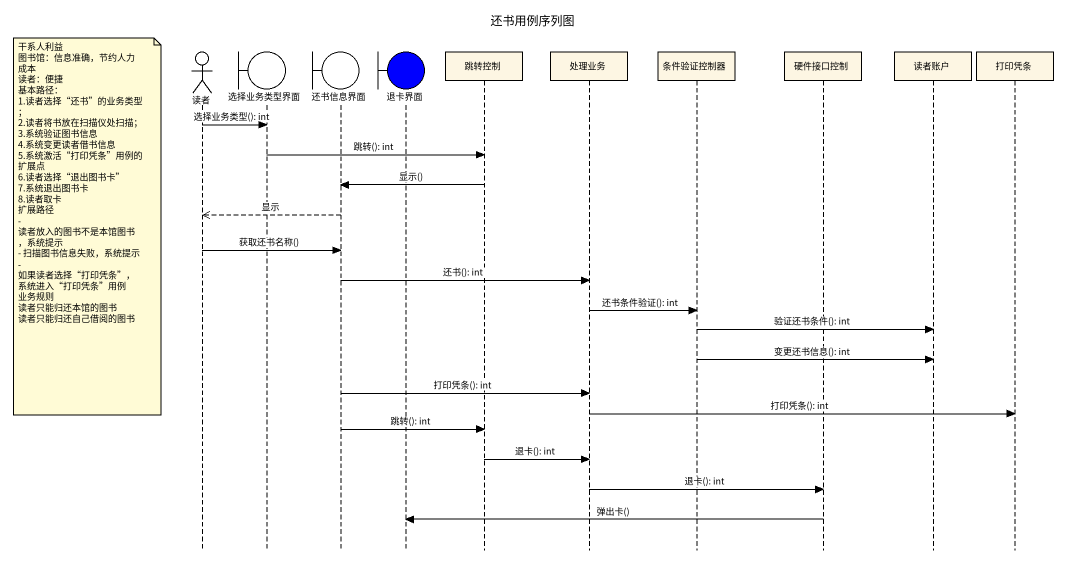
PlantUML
@startuml
title 还书用例序列图
hide footbox
actor 读者
boundary 选择业务类型界面
boundary 还书信息界面
boundary 退卡界面 #0000FF
participant 跳转控制
participant 处理业务
participant 条件验证控制器
participant 硬件接口控制
participant 读者账户
participant 打印凭条

读者 -> 选择业务类型界面 : 选择业务类型(): int
选择业务类型界面 -> 跳转控制 : 跳转(): int
跳转控制 -> 还书信息界面 : 显示()
还书信息界面 -->> 读者 : 显示
note left of 读者
  干系人利益
  图书馆：信息准确，节约人力成本
  读者：便捷
  基本路径：
  1.读者选择“还书”的业务类型；
  2.读者将书放在扫描仪处扫描；
  3.系统验证图书信息
  4.系统变更读者借书信息
  5.系统激活“打印凭条”用例的扩展点
  6.读者选择“退出图书卡”
  7.系统退出图书卡
  8.读者取卡
  扩展路径
  - 读者放入的图书不是本馆图书，系统提示
  - 扫描图书信息失败，系统提示
  - 如果读者选择“打印凭条”，系统进入“打印凭条”用例
  业务规则
  读者只能归还本馆的图书
  读者只能归还自己借阅的图书
end note
读者 -> 还书信息界面 : 获取还书名称()
还书信息界面 -> 处理业务 : 还书(): int
处理业务 -> 条件验证控制器 : 还书条件验证(): int
条件验证控制器 -> 读者账户 : 验证还书条件(): int
条件验证控制器 -> 读者账户 : 变更还书信息(): int
还书信息界面 -> 处理业务 : 打印凭条(): int
处理业务 -> 打印凭条 : 打印凭条(): int
还书信息界面 -> 跳转控制 : 跳转(): int
跳转控制 -> 处理业务 : 退卡(): int
处理业务 -> 硬件接口控制 : 退卡(): int
硬件接口控制 -> 退卡界面 : 弹出卡()
@enduml
